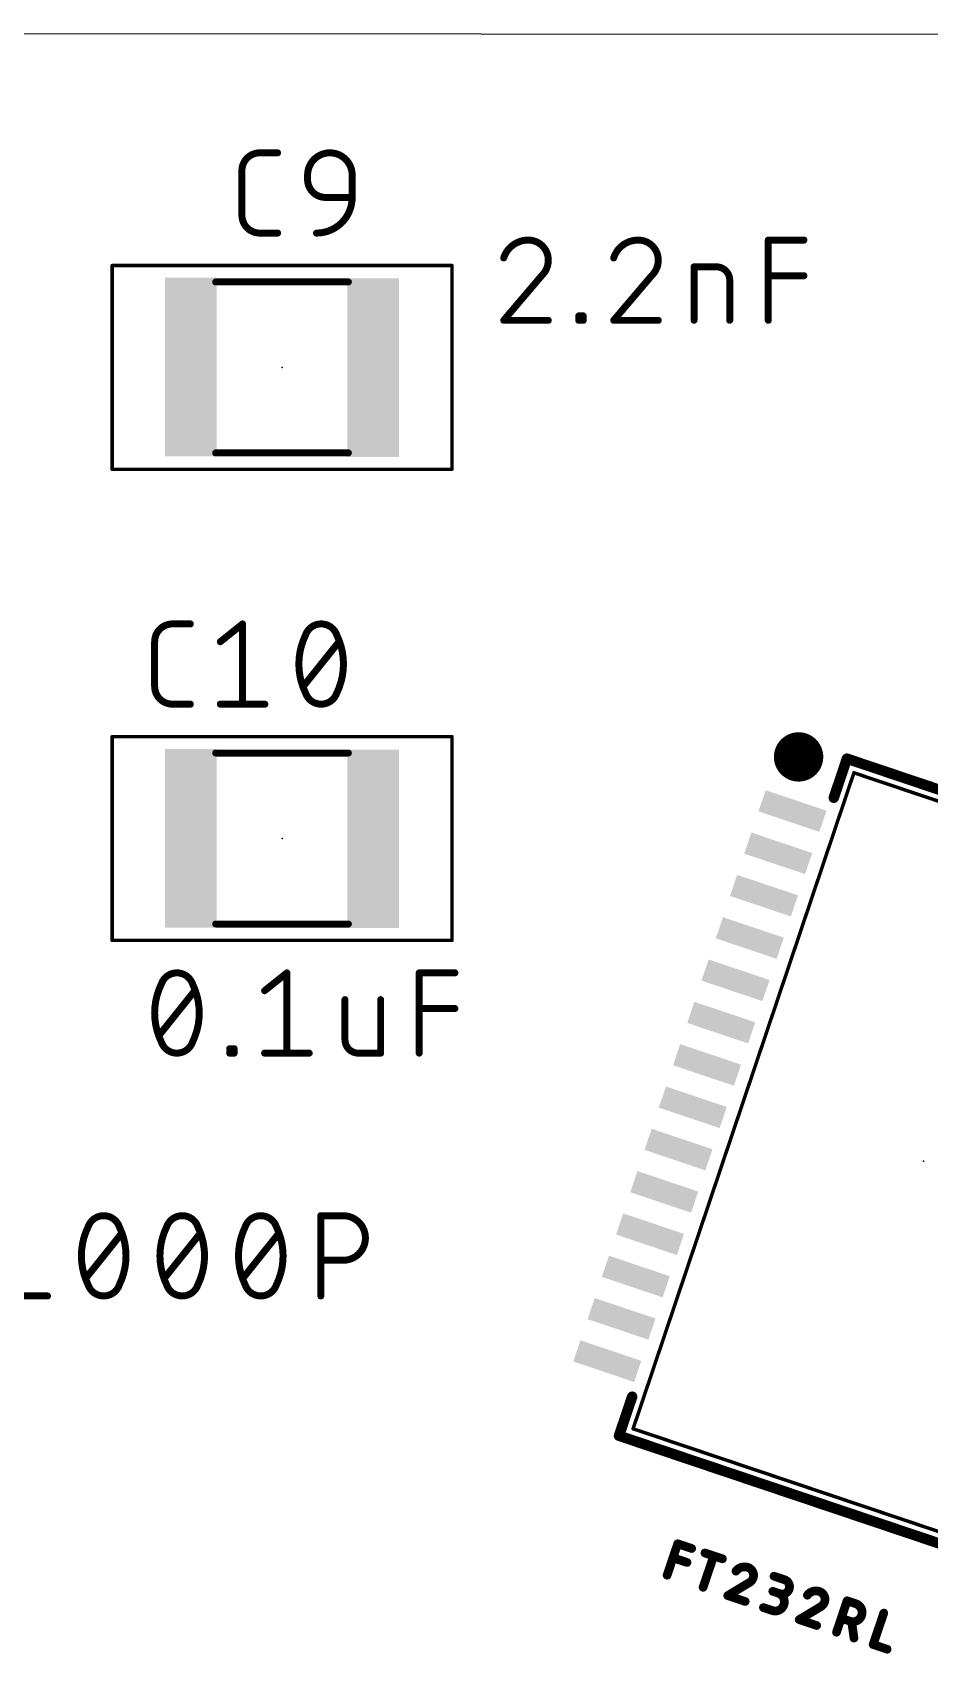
# Model space of a CAD drawing. Extents: x 0 to 116, y 0 to 46.
# Drawn here: x 85.08 to 98.13, y 22.42 to 46.02 of the extents above; entities that cross this region are included whole.
import ezdxf

# ---------------------------------------------------------------- set-up
doc = ezdxf.new("R2010")
doc.units = 0
for name, color, linetype in [('20', 31, 'CONTINUOUS'), ('21', 253, 'CONTINUOUS'), ('23', 53, 'CONTINUOUS'), ('25', 253, 'CONTINUOUS'), ('27', 253, 'CONTINUOUS'), ('39', 12, 'CONTINUOUS'), ('51', 253, 'CONTINUOUS')]:
    doc.layers.add(name, color=color, linetype=linetype)

# ---------------------------------------------------------------- blocks, each defined once
blk = doc.blocks.new('RECT')
blk.add_solid([(-0.5, -0.5), (0.5, -0.5), (-0.5, 0.5), (0.5, 0.5)])

msp = doc.modelspace()

# ---------------------------------------------------------------- linework, layer by layer
at = {"layer": '20'}
msp.add_line((47.3436, 46.025), (115.5648, 45.9936), dxfattribs=at)
at = {"layer": '21'}
for points, const_width in [([(96.2268, 35.2985, 1), (96.2268, 35.6577, 1), (96.2268, 35.2985)], 0.3592), ([(96.9425, 35.4885, 1), (96.9182, 35.4162)], 0.0762), ([(96.9665, 35.4402, 1), (96.8943, 35.4645)], 0.0762), ([(96.7029, 34.8958, 1), (96.7751, 34.8715)], 0.0762), ([(93.8407, 26.1521, 1), (93.7685, 26.1764)], 0.0762), ([(93.6253, 25.6317, 1), (93.601, 25.5594)], 0.0762), ([(93.5771, 25.6077, 1), (93.6493, 25.5834)], 0.0762)]:
    msp.add_lwpolyline(points, format="xyb", dxfattribs=dict(at, const_width=const_width))
at = {"layer": '21', "const_width": 0.1524}
for points in [[(96.9304, 35.4524), (96.739, 34.8837)], [(96.9304, 35.4524), (102.4748, 33.5864)], [(93.6132, 25.5956), (93.8046, 26.1642)], [(99.1576, 23.7296), (93.6132, 25.5956)]]:
    msp.add_lwpolyline(points, dxfattribs=at)
at = {"layer": '23'}
for p in [(88.7095, 41.148), (88.7095, 34.29), (98.044, 29.591)]:
    msp.add_point(p, dxfattribs=at)
at = {"layer": '25'}
for points, const_width in [([(88.3849, 44.2722, 0.4142), (88.1253, 44.0126)], 0.1016), ([(88.3849, 44.2976, 1), (88.3849, 44.2468)], 0.0508), ([(88.3849, 44.2468, 1), (88.3849, 44.2976)], 0.0508), ([(88.6446, 44.2468, 1), (88.6446, 44.2976)], 0.0508), ([(89.7302, 43.9476, 1), (89.0811, 43.9476)], 0.1016), ([(88.1507, 44.0126, 1), (88.0999, 44.0126)], 0.0508), ([(88.0999, 44.0126, 1), (88.1507, 44.0126)], 0.0508), ([(89.1065, 43.9476, 1), (89.0557, 43.9476)], 0.0508), ([(89.0557, 43.9476, 1), (89.1065, 43.9476)], 0.0508), ([(89.0811, 43.8827, 0.4142), (89.3408, 43.6231)], 0.1016), ([(89.1065, 43.8827, 1), (89.0557, 43.8827)], 0.0508), ([(89.0557, 43.8827, 1), (89.1065, 43.8827)], 0.0508), ([(89.7556, 43.9476, 1), (89.7048, 43.9476)], 0.0508), ([(89.7048, 43.9476, 1), (89.7556, 43.9476)], 0.0508), ([(89.2109, 43.1038, 0.4142), (89.7302, 43.6231)], 0.1016), ([(89.3408, 43.6485, 1), (89.3408, 43.5977)], 0.0508), ([(89.3408, 43.5977, 1), (89.3408, 43.6485)], 0.0508), ([(89.7556, 43.6231, 1), (89.7048, 43.6231)], 0.0508), ([(89.7302, 43.5977, 1), (89.7302, 43.6485)], 0.0508), ([(89.7048, 43.6231, 1), (89.7556, 43.6231)], 0.0508), ([(88.1253, 43.3634, 0.4142), (88.3849, 43.1038)], 0.1016), ([(88.1507, 43.3634, 1), (88.0999, 43.3634)], 0.0508), ([(88.0999, 43.3634, 1), (88.1507, 43.3634)], 0.0508), ([(88.3849, 43.1292, 1), (88.3849, 43.0784)], 0.0508), ([(88.3849, 43.0784, 1), (88.3849, 43.1292)], 0.0508), ([(88.6446, 43.0784, 1), (88.6446, 43.1292)], 0.0508), ([(89.2109, 43.1292, 1), (89.2109, 43.0784)], 0.0508), ([(87.1149, 37.4142, 0.4142), (86.8553, 37.1546)], 0.1016), ([(87.1149, 37.4396, 1), (87.1149, 37.3888)], 0.0508), ([(87.1149, 37.3888, 1), (87.1149, 37.4396)], 0.0508), ([(87.3746, 37.3888, 1), (87.3746, 37.4396)], 0.0508), ([(88.1611, 37.4142, 1), (88.1103, 37.4142)], 0.0508), ([(88.1515, 37.3944, 1), (88.1198, 37.434)], 0.0508), ([(89.0515, 37.2519, 0.1139), (88.9541, 36.83)], 0.1016), ([(89.2787, 37.4142, 0.3205), (89.0515, 37.2519)], 0.1016), ([(89.0743, 37.2408, 1), (89.0286, 37.2631)], 0.0508), ([(89.5059, 37.2519, 0.3205), (89.2787, 37.4142)], 0.1016), ([(89.2787, 37.4396, 1), (89.2787, 37.3888)], 0.0508), ([(89.2787, 37.3888, 1), (89.2787, 37.4396)], 0.0508), ([(89.5287, 37.2631, 1), (89.483, 37.2408)], 0.0508), ([(89.6032, 36.83, 0.1139), (89.5059, 37.2519)], 0.1016), ([(86.8807, 37.1546, 1), (86.8299, 37.1546)], 0.0508), ([(86.8299, 37.1546, 1), (86.8807, 37.1546)], 0.0508), ([(87.7953, 37.1744, 1), (87.827, 37.1347)], 0.0508), ([(89.0275, 37.2602, 1), (89.0755, 37.2437)], 0.0508), ([(89.4818, 37.2437, 1), (89.5299, 37.2602)], 0.0508), ([(89.5581, 37.1387, 1), (89.5185, 37.1704)], 0.0508), ([(88.9541, 36.83, 0.1139), (89.0515, 36.4081)], 0.1016), ([(88.9795, 36.83, 1), (88.9287, 36.83)], 0.0508), ([(88.9287, 36.83, 1), (88.9795, 36.83)], 0.0508), ([(89.5059, 36.4081, 0.1139), (89.6032, 36.83)], 0.1016), ([(89.6286, 36.83, 1), (89.5778, 36.83)], 0.0508), ([(89.5778, 36.83, 1), (89.6286, 36.83)], 0.0508), ([(86.8553, 36.5054, 0.4142), (87.1149, 36.2458)], 0.1016), ([(86.8807, 36.5054, 1), (86.8299, 36.5054)], 0.0508), ([(86.8299, 36.5054, 1), (86.8807, 36.5054)], 0.0508), ([(88.9992, 36.5213, 1), (89.0389, 36.4896)], 0.0508), ([(89.0515, 36.4081, 0.3205), (89.2787, 36.2458)], 0.1016), ([(89.0755, 36.4163, 1), (89.0275, 36.3998)], 0.0508), ([(89.0286, 36.3969, 1), (89.0743, 36.4192)], 0.0508), ([(89.2787, 36.2458, 0.3205), (89.5059, 36.4081)], 0.1016), ([(89.483, 36.4192, 1), (89.5287, 36.3969)], 0.0508), ([(89.5299, 36.3998, 1), (89.4818, 36.4163)], 0.0508), ([(87.1149, 36.2712, 1), (87.1149, 36.2204)], 0.0508), ([(87.1149, 36.2204, 1), (87.1149, 36.2712)], 0.0508), ([(87.3746, 36.2204, 1), (87.3746, 36.2712)], 0.0508), ([(87.8111, 36.2712, 1), (87.8111, 36.2204)], 0.0508), ([(88.1103, 36.2458, 1), (88.1611, 36.2458)], 0.0508), ([(88.4602, 36.2204, 1), (88.4602, 36.2712)], 0.0508), ([(89.2787, 36.2712, 1), (89.2787, 36.2204)], 0.0508), ([(89.2787, 36.2204, 1), (89.2787, 36.2712)], 0.0508)]:
    msp.add_lwpolyline(points, format="xyb", dxfattribs=dict(at, const_width=const_width))
at = {"layer": '25', "const_width": 0.1016}
for points in [[(88.3849, 44.2722), (88.6446, 44.2722)], [(88.1253, 43.3634), (88.1253, 44.0126)], [(89.0811, 43.8827), (89.0811, 43.9476)], [(89.7302, 43.9476), (89.7302, 43.6231)], [(89.7302, 43.6231), (89.3408, 43.6231)], [(88.6446, 43.1038), (88.3849, 43.1038)], [(87.1149, 37.4142), (87.3746, 37.4142)], [(87.8111, 37.1546), (88.1357, 37.4142)], [(88.1357, 37.4142), (88.1357, 36.2458)], [(86.8553, 36.5054), (86.8553, 37.1546)], [(89.019, 36.5054), (89.5383, 37.1546)], [(87.3746, 36.2458), (87.1149, 36.2458)], [(87.8111, 36.2458), (88.4602, 36.2458)]]:
    msp.add_lwpolyline(points, dxfattribs=at)
at = {"layer": '27'}
for points, const_width in [([(92.2923, 43.0022, 0.3252), (91.9353, 42.7426)], 0.1016), ([(92.5844, 42.7101, 0.4142), (92.2923, 43.0022)], 0.1016), ([(92.2923, 43.0276, 1), (92.2923, 42.9768)], 0.0508), ([(92.2923, 42.9768, 1), (92.2923, 43.0276)], 0.0508), ([(93.8925, 43.0022, 0.3252), (93.5355, 42.7426)], 0.1016), ([(94.1846, 42.7101, 0.4142), (93.8925, 43.0022)], 0.1016), ([(93.8925, 43.0276, 1), (93.8925, 42.9768)], 0.0508), ([(93.8925, 42.9768, 1), (93.8925, 43.0276)], 0.0508), ([(95.8111, 43.0022, 1), (95.7602, 43.0022)], 0.0508), ([(95.7857, 43.0276, 1), (95.7857, 42.9768)], 0.0508), ([(96.3049, 42.9768, 1), (96.3049, 43.0276)], 0.0508), ([(91.9111, 42.7504, 1), (91.9595, 42.7347)], 0.0508), ([(92.487, 42.4829, 0.2053), (92.5844, 42.7101)], 0.1016), ([(92.6098, 42.7101, 1), (92.559, 42.7101)], 0.0508), ([(92.559, 42.7101, 1), (92.6098, 42.7101)], 0.0508), ([(93.5113, 42.7504, 1), (93.5597, 42.7347)], 0.0508), ([(94.0872, 42.4829, 0.2053), (94.1846, 42.7101)], 0.1016), ([(94.21, 42.7101, 1), (94.1592, 42.7101)], 0.0508), ([(94.1592, 42.7101, 1), (94.21, 42.7101)], 0.0508), ([(92.4695, 42.5013, 1), (92.5046, 42.4645)], 0.0508), ([(92.5064, 42.4665, 1), (92.4677, 42.4994)], 0.0508), ([(94.0697, 42.5013, 1), (94.1048, 42.4645)], 0.0508), ([(94.1066, 42.4665, 1), (94.0679, 42.4994)], 0.0508), ([(94.7307, 42.6127, 1), (94.6799, 42.6127)], 0.0508), ([(94.7053, 42.6381, 1), (94.7053, 42.5873)], 0.0508), ([(95.2246, 42.418, 0.4142), (95.0299, 42.6127)], 0.1016), ([(95.0299, 42.6381, 1), (95.0299, 42.5873)], 0.0508), ([(95.0299, 42.5873, 1), (95.0299, 42.6381)], 0.0508), ([(95.7857, 42.5083, 1), (95.7857, 42.4575)], 0.0508), ([(96.3049, 42.4575, 1), (96.3049, 42.5083)], 0.0508), ([(95.25, 42.418, 1), (95.1992, 42.418)], 0.0508), ([(95.1992, 42.418, 1), (95.25, 42.418)], 0.0508), ([(91.9159, 41.8503, 1), (91.9547, 41.8173)], 0.0508), ([(91.9353, 41.8592, 1), (91.9353, 41.8084)], 0.0508), ([(92.5844, 41.8084, 1), (92.5844, 41.8592)], 0.0508), ([(93.0529, 41.8987, 1), (93.0021, 41.8987)], 0.0508), ([(93.0275, 41.9241, 1), (93.0275, 41.8733)], 0.0508), ([(93.0275, 41.8592, 1), (93.0275, 41.8084)], 0.0508), ([(93.0021, 41.8338, 1), (93.0529, 41.8338)], 0.0508), ([(93.1178, 41.8987, 1), (93.067, 41.8987)], 0.0508), ([(93.067, 41.8338, 1), (93.1178, 41.8338)], 0.0508), ([(93.0924, 41.8733, 1), (93.0924, 41.9241)], 0.0508), ([(93.0924, 41.8084, 1), (93.0924, 41.8592)], 0.0508), ([(93.5161, 41.8503, 1), (93.5548, 41.8173)], 0.0508), ([(93.5355, 41.8592, 1), (93.5355, 41.8084)], 0.0508), ([(94.1846, 41.8084, 1), (94.1846, 41.8592)], 0.0508), ([(94.6799, 41.8338, 1), (94.7307, 41.8338)], 0.0508), ([(95.1992, 41.8338, 1), (95.25, 41.8338)], 0.0508), ([(95.7602, 41.8338, 1), (95.8111, 41.8338)], 0.0508), ([(97.0363, 35.2592, 1), (97.0282, 35.2351)], 0.0254), ([(97.0443, 35.2431, 1), (97.0202, 35.2512)], 0.0254), ([(87.1799, 32.3342, 0.3205), (86.9527, 32.1719)], 0.1016), ([(87.407, 32.1719, 0.3205), (87.1799, 32.3342)], 0.1016), ([(87.1799, 32.3596, 1), (87.1799, 32.3088)], 0.0508), ([(87.1799, 32.3088, 1), (87.1799, 32.3596)], 0.0508), ([(88.8054, 32.3342, 1), (88.7546, 32.3342)], 0.0508), ([(88.7959, 32.3144, 1), (88.7642, 32.354)], 0.0508), ([(90.7311, 32.3342, 1), (90.6803, 32.3342)], 0.0508), ([(90.7057, 32.3596, 1), (90.7057, 32.3088)], 0.0508), ([(91.2249, 32.3088, 1), (91.2249, 32.3596)], 0.0508), ([(86.9527, 32.1719, 0.1139), (86.8553, 31.75)], 0.1016), ([(86.9286, 32.1802, 1), (86.9767, 32.1637)], 0.0508), ([(86.9755, 32.1608, 1), (86.9298, 32.1831)], 0.0508), ([(87.4299, 32.1831, 1), (87.3842, 32.1608)], 0.0508), ([(87.5044, 31.75, 0.1139), (87.407, 32.1719)], 0.1016), ([(87.383, 32.1637, 1), (87.4311, 32.1802)], 0.0508), ([(87.4593, 32.0587, 1), (87.4197, 32.0904)], 0.0508), ([(88.4396, 32.0944, 1), (88.4714, 32.0547)], 0.0508), ([(89.6507, 31.9447, 1), (89.5999, 31.9447)], 0.0508), ([(90.17, 31.9447, 1), (90.1192, 31.9447)], 0.0508), ([(90.7057, 31.8403, 1), (90.7057, 31.7895)], 0.0508), ([(91.2249, 31.7895, 1), (91.2249, 31.8403)], 0.0508), ([(86.8553, 31.75, 0.1139), (86.9527, 31.3281)], 0.1016), ([(86.8807, 31.75, 1), (86.8299, 31.75)], 0.0508), ([(86.8299, 31.75, 1), (86.8807, 31.75)], 0.0508), ([(87.407, 31.3281, 0.1139), (87.5044, 31.75)], 0.1016), ([(87.5298, 31.75, 1), (87.479, 31.75)], 0.0508), ([(87.479, 31.75, 1), (87.5298, 31.75)], 0.0508), ([(86.9004, 31.4413, 1), (86.94, 31.4096)], 0.0508), ([(89.6253, 31.3605, 0.4142), (89.82, 31.1658)], 0.1016), ([(89.6507, 31.3605, 1), (89.5999, 31.3605)], 0.0508), ([(86.9767, 31.3363, 1), (86.9286, 31.3198)], 0.0508), ([(86.9527, 31.3281, 0.3205), (87.1799, 31.1658)], 0.1016), ([(86.9298, 31.3169, 1), (86.9755, 31.3392)], 0.0508), ([(87.1799, 31.1658, 0.3205), (87.407, 31.3281)], 0.1016), ([(87.1799, 31.1912, 1), (87.1799, 31.1404)], 0.0508), ([(87.1799, 31.1404, 1), (87.1799, 31.1912)], 0.0508), ([(87.3842, 31.3392, 1), (87.4299, 31.3169)], 0.0508), ([(87.4311, 31.3198, 1), (87.383, 31.3363)], 0.0508), ([(87.9729, 31.2307, 1), (87.9221, 31.2307)], 0.0508), ([(87.9475, 31.2561, 1), (87.9475, 31.2053)], 0.0508), ([(87.9475, 31.1912, 1), (87.9475, 31.1404)], 0.0508), ([(87.9221, 31.1658, 1), (87.9729, 31.1658)], 0.0508), ([(88.0378, 31.2307, 1), (87.987, 31.2307)], 0.0508), ([(87.987, 31.1658, 1), (88.0378, 31.1658)], 0.0508), ([(88.0124, 31.2053, 1), (88.0124, 31.2561)], 0.0508), ([(88.0124, 31.1404, 1), (88.0124, 31.1912)], 0.0508), ([(88.4555, 31.1912, 1), (88.4555, 31.1404)], 0.0508), ([(88.7546, 31.1658, 1), (88.8054, 31.1658)], 0.0508), ([(89.1046, 31.1404, 1), (89.1046, 31.1912)], 0.0508), ([(89.5999, 31.3605, 1), (89.6507, 31.3605)], 0.0508), ([(89.82, 31.1912, 1), (89.82, 31.1404)], 0.0508), ([(89.82, 31.1404, 1), (89.82, 31.1912)], 0.0508), ([(90.1192, 31.1658, 1), (90.17, 31.1658)], 0.0508), ([(90.1446, 31.1404, 1), (90.1446, 31.1912)], 0.0508), ([(90.6803, 31.1658, 1), (90.7311, 31.1658)], 0.0508), ([(86.1139, 28.7992, 0.3205), (85.8867, 28.6369)], 0.1016), ([(86.3411, 28.6369, 0.3205), (86.1139, 28.7992)], 0.1016), ([(86.1139, 28.8246, 1), (86.1139, 28.7738)], 0.0508), ([(86.1139, 28.7738, 1), (86.1139, 28.8246)], 0.0508), ([(87.2569, 28.7992, 0.3205), (87.0297, 28.6369)], 0.1016), ([(87.4841, 28.6369, 0.3205), (87.2569, 28.7992)], 0.1016), ([(87.2569, 28.8246, 1), (87.2569, 28.7738)], 0.0508), ([(87.2569, 28.7738, 1), (87.2569, 28.8246)], 0.0508), ([(88.3999, 28.7992, 0.3205), (88.1727, 28.6369)], 0.1016), ([(88.6271, 28.6369, 0.3205), (88.3999, 28.7992)], 0.1016), ([(88.3999, 28.8246, 1), (88.3999, 28.7738)], 0.0508), ([(88.3999, 28.7738, 1), (88.3999, 28.8246)], 0.0508), ([(89.2988, 28.7992, 1), (89.248, 28.7992)], 0.0508), ([(89.2734, 28.8246, 1), (89.2734, 28.7738)], 0.0508), ([(89.5979, 28.1501, 1), (89.5979, 28.7992)], 0.1016), ([(89.5979, 28.8246, 1), (89.5979, 28.7738)], 0.0508), ([(89.5979, 28.7738, 1), (89.5979, 28.8246)], 0.0508), ([(85.8867, 28.6369, 0.1139), (85.7894, 28.215)], 0.1016), ([(85.8627, 28.6452, 1), (85.9107, 28.6287)], 0.0508), ([(85.9096, 28.6258, 1), (85.8639, 28.6481)], 0.0508), ([(86.4385, 28.215, 0.1139), (86.3411, 28.6369)], 0.1016), ([(86.3639, 28.6481, 1), (86.3183, 28.6258)], 0.0508), ([(86.3171, 28.6287, 1), (86.3651, 28.6452)], 0.0508), ([(86.3934, 28.5237, 1), (86.3537, 28.5554)], 0.0508), ([(87.0297, 28.6369, 0.1139), (86.9323, 28.215)], 0.1016), ([(87.0057, 28.6452, 1), (87.0537, 28.6287)], 0.0508), ([(87.0525, 28.6258, 1), (87.0069, 28.6481)], 0.0508), ([(87.5815, 28.215, 0.1139), (87.4841, 28.6369)], 0.1016), ([(87.5069, 28.6481, 1), (87.4613, 28.6258)], 0.0508), ([(87.4601, 28.6287, 1), (87.5081, 28.6452)], 0.0508), ([(87.5364, 28.5237, 1), (87.4967, 28.5554)], 0.0508), ([(88.1727, 28.6369, 0.1139), (88.0753, 28.215)], 0.1016), ([(88.1487, 28.6452, 1), (88.1967, 28.6287)], 0.0508), ([(88.1955, 28.6258, 1), (88.1499, 28.6481)], 0.0508), ([(88.7245, 28.215, 0.1139), (88.6271, 28.6369)], 0.1016), ([(88.6499, 28.6481, 1), (88.6043, 28.6258)], 0.0508), ([(88.6031, 28.6287, 1), (88.6511, 28.6452)], 0.0508), ([(88.6794, 28.5237, 1), (88.6397, 28.5554)], 0.0508), ([(85.7894, 28.215, 0.1139), (85.8867, 27.7931)], 0.1016), ([(85.8148, 28.215, 1), (85.764, 28.215)], 0.0508), ([(85.764, 28.215, 1), (85.8148, 28.215)], 0.0508), ([(86.3411, 27.7931, 0.1139), (86.4385, 28.215)], 0.1016), ([(86.4639, 28.215, 1), (86.4131, 28.215)], 0.0508), ([(86.4131, 28.215, 1), (86.4639, 28.215)], 0.0508), ([(86.9578, 28.215, 1), (86.9069, 28.215)], 0.0508), ([(86.9323, 28.215, 0.1139), (87.0297, 27.7931)], 0.1016), ([(86.907, 28.215, 1), (86.9577, 28.215)], 0.0508), ([(87.4841, 27.7931, 0.1139), (87.5815, 28.215)], 0.1016), ([(87.6069, 28.215, 1), (87.5561, 28.215)], 0.0508), ([(87.5561, 28.215, 1), (87.6069, 28.215)], 0.0508), ([(88.0753, 28.215, 0.1139), (88.1727, 27.7931)], 0.1016), ([(88.1007, 28.215, 1), (88.0499, 28.215)], 0.0508), ([(88.0499, 28.215, 1), (88.1007, 28.215)], 0.0508), ([(88.6271, 27.7931, 0.1139), (88.7245, 28.215)], 0.1016), ([(88.7499, 28.215, 1), (88.6991, 28.215)], 0.0508), ([(88.6991, 28.215, 1), (88.7499, 28.215)], 0.0508), ([(89.2734, 28.1755, 1), (89.2734, 28.1247)], 0.0508), ([(89.5979, 28.1755, 1), (89.5979, 28.1247)], 0.0508), ([(89.5979, 28.1247, 1), (89.5979, 28.1755)], 0.0508), ([(85.8344, 27.9063, 1), (85.8741, 27.8746)], 0.0508), ([(86.9774, 27.9063, 1), (87.0171, 27.8746)], 0.0508), ([(88.1204, 27.9063, 1), (88.1601, 27.8746)], 0.0508), ([(85.2955, 27.6054, 1), (85.2955, 27.6562)], 0.0508), ([(85.8867, 27.7931, 0.3205), (86.1139, 27.6308)], 0.1016), ([(85.9107, 27.8013, 1), (85.8627, 27.7848)], 0.0508), ([(85.8639, 27.7819, 1), (85.9096, 27.8042)], 0.0508), ([(86.1139, 27.6308, 0.3205), (86.3411, 27.7931)], 0.1016), ([(86.1139, 27.6562, 1), (86.1139, 27.6054)], 0.0508), ([(86.1139, 27.6054, 1), (86.1139, 27.6562)], 0.0508), ([(86.3183, 27.8042, 1), (86.3639, 27.7819)], 0.0508), ([(86.3651, 27.7848, 1), (86.3171, 27.8013)], 0.0508), ([(87.0297, 27.7931, 0.3205), (87.2569, 27.6308)], 0.1016), ([(87.0537, 27.8013, 1), (87.0057, 27.7848)], 0.0508), ([(87.0069, 27.7819, 1), (87.0525, 27.8042)], 0.0508), ([(87.2569, 27.6308, 0.3205), (87.4841, 27.7931)], 0.1016), ([(87.2569, 27.6562, 1), (87.2569, 27.6054)], 0.0508), ([(87.2569, 27.6054, 1), (87.2569, 27.6562)], 0.0508), ([(87.4613, 27.8042, 1), (87.5069, 27.7819)], 0.0508), ([(87.5081, 27.7848, 1), (87.4601, 27.8013)], 0.0508), ([(88.1727, 27.7931, 0.3205), (88.3999, 27.6308)], 0.1016), ([(88.1967, 27.8013, 1), (88.1487, 27.7848)], 0.0508), ([(88.1499, 27.7819, 1), (88.1955, 27.8042)], 0.0508), ([(88.3999, 27.6308, 0.3205), (88.6271, 27.7931)], 0.1016), ([(88.3999, 27.6562, 1), (88.3999, 27.6054)], 0.0508), ([(88.3999, 27.6054, 1), (88.3999, 27.6562)], 0.0508), ([(88.6043, 27.8042, 1), (88.6499, 27.7819)], 0.0508), ([(88.6511, 27.7848, 1), (88.6031, 27.8013)], 0.0508), ([(89.248, 27.6308, 1), (89.2988, 27.6308)], 0.0508), ([(93.8224, 25.7095, 1), (93.8143, 25.6854)], 0.0254), ([(93.8064, 25.7015, 1), (93.8304, 25.6934)], 0.0254), ([(94.4775, 24.0532, 1), (94.4572, 23.993)], 0.0635), ([(94.4974, 24.013, 1), (94.4373, 24.0333)], 0.0635), ([(94.4091, 23.8499, 1), (94.3888, 23.7897)], 0.0635), ([(94.6605, 23.9246, 1), (94.6808, 23.9848)], 0.0635), ([(94.8743, 23.9197, 1), (94.854, 23.8595)], 0.0635), ([(95.0213, 23.8367, 1), (94.9611, 23.857)], 0.0635), ([(95.1081, 23.774, 1), (95.1284, 23.8342)], 0.0635), ([(94.2833, 23.5759, 1), (94.3435, 23.5556)], 0.0635), ([(94.5921, 23.7213, 1), (94.6123, 23.7815)], 0.0635), ([(95.4892, 23.6792, 0.3252), (95.3152, 23.6246)], 0.127), ([(95.2897, 23.6435, 1), (95.3407, 23.6057)], 0.0635), ([(95.5651, 23.5264, 0.4142), (95.4892, 23.6792)], 0.127), ([(95.4993, 23.7093, 1), (95.4791, 23.6491)], 0.0635), ([(95.4791, 23.6491, 1), (95.4993, 23.7093)], 0.0635), ([(95.8795, 23.5814, 1), (95.8593, 23.5212)], 0.0635), ([(94.8072, 23.3996, 1), (94.8674, 23.3793)], 0.0635), ([(95.497, 23.4503, 0.2052), (95.5651, 23.5264)], 0.127), ([(95.4836, 23.4791, 1), (95.5104, 23.4215)], 0.0635), ([(95.5134, 23.4231, 1), (95.4807, 23.4775)], 0.0635), ([(95.535, 23.5365, 1), (95.5952, 23.5163)], 0.0635), ([(95.5952, 23.5163, 1), (95.535, 23.5365)], 0.0635), ([(95.8425, 23.0511, 1), (95.9281, 23.3052)], 0.127), ([(95.862, 23.361, 1), (95.8417, 23.3008)], 0.0635), ([(95.9382, 23.3353, 1), (95.9179, 23.2751)], 0.0635), ([(95.9535, 23.2967, 1), (96.0219, 23.5)], 0.127), ([(96.032, 23.53, 1), (96.0118, 23.4699)], 0.0635), ([(96.0118, 23.4699, 1), (96.032, 23.53)], 0.0635), ([(96.5292, 23.3292, 0.3252), (96.3552, 23.2746)], 0.127), ([(96.5393, 23.3593, 1), (96.519, 23.2991)], 0.0635), ([(96.605, 23.1764, 0.4142), (96.5292, 23.3292)], 0.127), ([(96.519, 23.2991, 1), (96.5393, 23.3593)], 0.0635), ([(95.2056, 23.299, 1), (95.1854, 23.2388)], 0.0635), ([(95.1791, 23.2961, 1), (95.2119, 23.2417)], 0.0635), ([(95.4395, 23.1533, 1), (95.4597, 23.2134)], 0.0635), ([(95.7256, 23.124, 1), (95.7054, 23.0638)], 0.0635), ([(95.9636, 23.3268, 1), (95.9433, 23.2666)], 0.0635), ([(95.9433, 23.2666, 1), (95.9636, 23.3268)], 0.0635), ([(96.3297, 23.2935, 1), (96.3807, 23.2557)], 0.0635), ([(96.537, 23.1003, 0.2052), (96.605, 23.1764)], 0.127), ([(96.5236, 23.1291, 1), (96.5504, 23.0715)], 0.0635), ([(96.5533, 23.0731, 1), (96.5206, 23.1275)], 0.0635), ([(96.5749, 23.1865, 1), (96.6351, 23.1663)], 0.0635), ([(96.6351, 23.1663, 1), (96.5749, 23.1865)], 0.0635), ([(96.9429, 23.2235, 1), (96.9226, 23.1633)], 0.0635), ([(96.9628, 23.1833, 1), (96.9027, 23.2035)], 0.0635), ([(96.9743, 22.8965, 1), (97.0598, 23.1506)], 0.127), ([(97.0699, 23.1807, 1), (97.0497, 23.1206)], 0.0635), ([(97.0497, 23.1206, 1), (97.0699, 23.1807)], 0.0635), ([(95.8527, 23.0812, 1), (95.8324, 23.021)], 0.0635), ([(95.8324, 23.021, 1), (95.8527, 23.0812)], 0.0635), ([(96.2456, 22.949, 1), (96.2253, 22.8888)], 0.0635), ([(96.2191, 22.9461, 1), (96.2518, 22.8917)], 0.0635), ([(96.4794, 22.8033, 1), (96.4997, 22.8634)], 0.0635), ([(96.8574, 22.9694, 1), (96.8371, 22.9092)], 0.0635), ([(96.9844, 22.9266, 1), (96.9642, 22.8664)], 0.0635), ([(96.9642, 22.8664, 1), (96.9844, 22.9266)], 0.0635), ([(97.0311, 22.8924, 1), (96.9682, 22.8836)], 0.0635), ([(97.496, 23.0039, 1), (97.4358, 23.0241)], 0.0635), ([(96.7487, 22.7461, 1), (96.8089, 22.7259)], 0.0635), ([(97.0015, 22.6461, 1), (97.0644, 22.6549)], 0.0635), ([(97.3221, 22.5867, 1), (97.3018, 22.5265)], 0.0635), ([(97.2818, 22.5667, 1), (97.342, 22.5465)], 0.0635), ([(97.5051, 22.4581, 1), (97.5253, 22.5183)], 0.0635)]:
    msp.add_lwpolyline(points, format="xyb", dxfattribs=dict(at, const_width=const_width))
for points, const_width in [([(95.7857, 41.8338), (95.7857, 43.0022)], 0.1016), ([(95.7857, 43.0022), (96.3049, 43.0022)], 0.1016), ([(92.487, 42.4829), (91.9353, 41.8338)], 0.1016), ([(94.0872, 42.4829), (93.5355, 41.8338)], 0.1016), ([(94.7053, 41.8338), (94.7053, 42.6127)], 0.1016), ([(94.7053, 42.6127), (95.0299, 42.6127)], 0.1016), ([(95.7857, 42.4829), (96.3049, 42.4829)], 0.1016), ([(95.2246, 42.418), (95.2246, 41.8338)], 0.1016), ([(91.9353, 41.8338), (92.5844, 41.8338)], 0.1016), ([(93.0275, 41.8338), (93.0275, 41.8987)], 0.1016), ([(93.0275, 41.8987), (93.0924, 41.8987)], 0.1016), ([(93.0924, 41.8338), (93.0275, 41.8338)], 0.1016), ([(93.0924, 41.8987), (93.0924, 41.8338)], 0.1016), ([(93.5355, 41.8338), (94.1846, 41.8338)], 0.1016), ([(93.8184, 25.6974), (97.0322, 35.2471)], 0.0508), ([(97.0322, 35.2471), (102.2696, 33.4846)], 0.0508), ([(88.4555, 32.0746), (88.78, 32.3342)], 0.1016), ([(88.78, 32.3342), (88.78, 31.1658)], 0.1016), ([(90.7057, 31.1658), (90.7057, 32.3342)], 0.1016), ([(90.7057, 32.3342), (91.2249, 32.3342)], 0.1016), ([(86.9202, 31.4254), (87.4395, 32.0746)], 0.1016), ([(89.6253, 31.9447), (89.6253, 31.3605)], 0.1016), ([(90.1446, 31.1658), (90.1446, 31.9447)], 0.1016), ([(90.7057, 31.8149), (91.2249, 31.8149)], 0.1016), ([(87.9475, 31.1658), (87.9475, 31.2307)], 0.1016), ([(87.9475, 31.2307), (88.0124, 31.2307)], 0.1016), ([(88.0124, 31.1658), (87.9475, 31.1658)], 0.1016), ([(88.0124, 31.2307), (88.0124, 31.1658)], 0.1016), ([(88.4555, 31.1658), (89.1046, 31.1658)], 0.1016), ([(89.82, 31.1658), (90.1446, 31.1658)], 0.1016), ([(89.2734, 27.6308), (89.2734, 28.7992)], 0.1016), ([(89.2734, 28.7992), (89.5979, 28.7992)], 0.1016), ([(85.8543, 27.8904), (86.3736, 28.5396)], 0.1016), ([(86.9973, 27.8904), (87.5166, 28.5396)], 0.1016), ([(88.1403, 27.8904), (88.6595, 28.5396)], 0.1016), ([(89.5979, 28.1501), (89.2734, 28.1501)], 0.1016), ([(84.6464, 27.6308), (85.2955, 27.6308)], 0.1016), ([(99.0558, 23.9349), (93.8184, 25.6974)], 0.0508), ([(94.3134, 23.5657), (94.4673, 24.0231)], 0.127), ([(94.4673, 24.0231), (94.6706, 23.9547)], 0.127), ([(94.3989, 23.8198), (94.6022, 23.7514)], 0.127), ([(94.8373, 23.3894), (94.9912, 23.8468)], 0.127), ([(94.8641, 23.8896), (95.1182, 23.8041)], 0.127), ([(95.8694, 23.5513), (96.0219, 23.5)], 0.127), ([(95.497, 23.4503), (95.1955, 23.2689)], 0.127), ([(95.9535, 23.2967), (95.8518, 23.3309)], 0.127), ([(95.1955, 23.2689), (95.4496, 23.1833)], 0.127), ([(95.7155, 23.0939), (95.8425, 23.0511)], 0.127), ([(96.537, 23.1003), (96.2355, 22.9189)], 0.127), ([(96.7788, 22.736), (96.9327, 23.1934)], 0.127), ([(96.9327, 23.1934), (97.0598, 23.1506)], 0.127), ([(96.2355, 22.9189), (96.4896, 22.8334)], 0.127), ([(96.9743, 22.8965), (96.8472, 22.9393)], 0.127), ([(97.0329, 22.6505), (96.9997, 22.888)], 0.127), ([(97.4659, 23.014), (97.3119, 22.5566)], 0.127), ([(97.3119, 22.5566), (97.5152, 22.4882)], 0.127)]:
    msp.add_lwpolyline(points, dxfattribs=dict(at, const_width=const_width))
at = {"layer": '39', "const_width": 0.0508}
for points in [[(86.2365, 42.631), (91.1825, 42.631)], [(86.2365, 39.665), (86.2365, 42.631)], [(91.1825, 42.631), (91.1825, 39.665)], [(91.1825, 39.665), (86.2365, 39.665)], [(86.2365, 35.773), (91.1825, 35.773)], [(86.2365, 32.807), (86.2365, 35.773)], [(91.1825, 35.773), (91.1825, 32.807)], [(91.1825, 32.807), (86.2365, 32.807)]]:
    msp.add_lwpolyline(points, dxfattribs=at)
at = {"layer": '39', "const_width": 0.0254}
for points in [[(86.2365, 42.6437, 1), (86.2365, 42.6183)], [(86.2492, 42.631, 1), (86.2238, 42.631)], [(91.1952, 42.631, 1), (91.1698, 42.631)], [(91.1825, 42.6183, 1), (91.1825, 42.6437)], [(86.2365, 39.6777, 1), (86.2365, 39.6523)], [(86.2238, 39.665, 1), (86.2492, 39.665)], [(91.1698, 39.665, 1), (91.1952, 39.665)], [(91.1825, 39.6523, 1), (91.1825, 39.6777)], [(86.2365, 35.7857, 1), (86.2365, 35.7603)], [(86.2492, 35.773, 1), (86.2238, 35.773)], [(91.1952, 35.773, 1), (91.1698, 35.773)], [(91.1825, 35.7603, 1), (91.1825, 35.7857)], [(86.2365, 32.8197, 1), (86.2365, 32.7943)], [(86.2238, 32.807, 1), (86.2492, 32.807)], [(91.1698, 32.807, 1), (91.1952, 32.807)], [(91.1825, 32.7943, 1), (91.1825, 32.8197)]]:
    msp.add_lwpolyline(points, format="xyb", dxfattribs=at)
at = {"layer": '51', "const_width": 0.1016}
for points in [[(87.7443, 42.3926), (89.6747, 42.3926)], [(87.7443, 39.9034), (89.6747, 39.9034)], [(87.7443, 35.5346), (89.6747, 35.5346)], [(87.7443, 33.0454), (89.6747, 33.0454)]]:
    msp.add_lwpolyline(points, dxfattribs=at)
at = {"layer": '51', "const_width": 0.0508}
for points in [[(87.7443, 42.418, 1), (87.7443, 42.3672)], [(89.6747, 42.3672, 1), (89.6747, 42.418)], [(87.7443, 39.9288, 1), (87.7443, 39.878)], [(89.6747, 39.878, 1), (89.6747, 39.9288)], [(87.7443, 35.56, 1), (87.7443, 35.5092)], [(89.6747, 35.5092, 1), (89.6747, 35.56)], [(87.7443, 33.0708, 1), (87.7443, 33.02)], [(89.6747, 33.02, 1), (89.6747, 33.0708)]]:
    msp.add_lwpolyline(points, format="xyb", dxfattribs=at)

# ---------------------------------------------------------------- block references
at = {"layer": '51', "xscale": 0.7501, "yscale": 2.5999}
for p in [(87.3828, 41.1526), (90.0363, 41.1435), (87.3828, 34.2946), (90.0363, 34.2855)]:
    msp.add_blockref('RECT', p, dxfattribs=at)
at = {"layer": '51', "xscale": 0.325, "yscale": 0.9344, "rotation": 251.4}
for p in [(96.1381, 34.6902), (95.9308, 34.0742), (95.7235, 33.4581), (95.5161, 32.8421), (95.3088, 32.226), (95.1015, 31.61), (94.8942, 30.9939), (94.6868, 30.3779), (94.4795, 29.7618), (94.2722, 29.1458), (94.0649, 28.5297), (93.8575, 27.9137), (93.6502, 27.2977), (93.4429, 26.6816)]:
    msp.add_blockref('RECT', p, dxfattribs=at)

doc.saveas('drawing.dxf')
